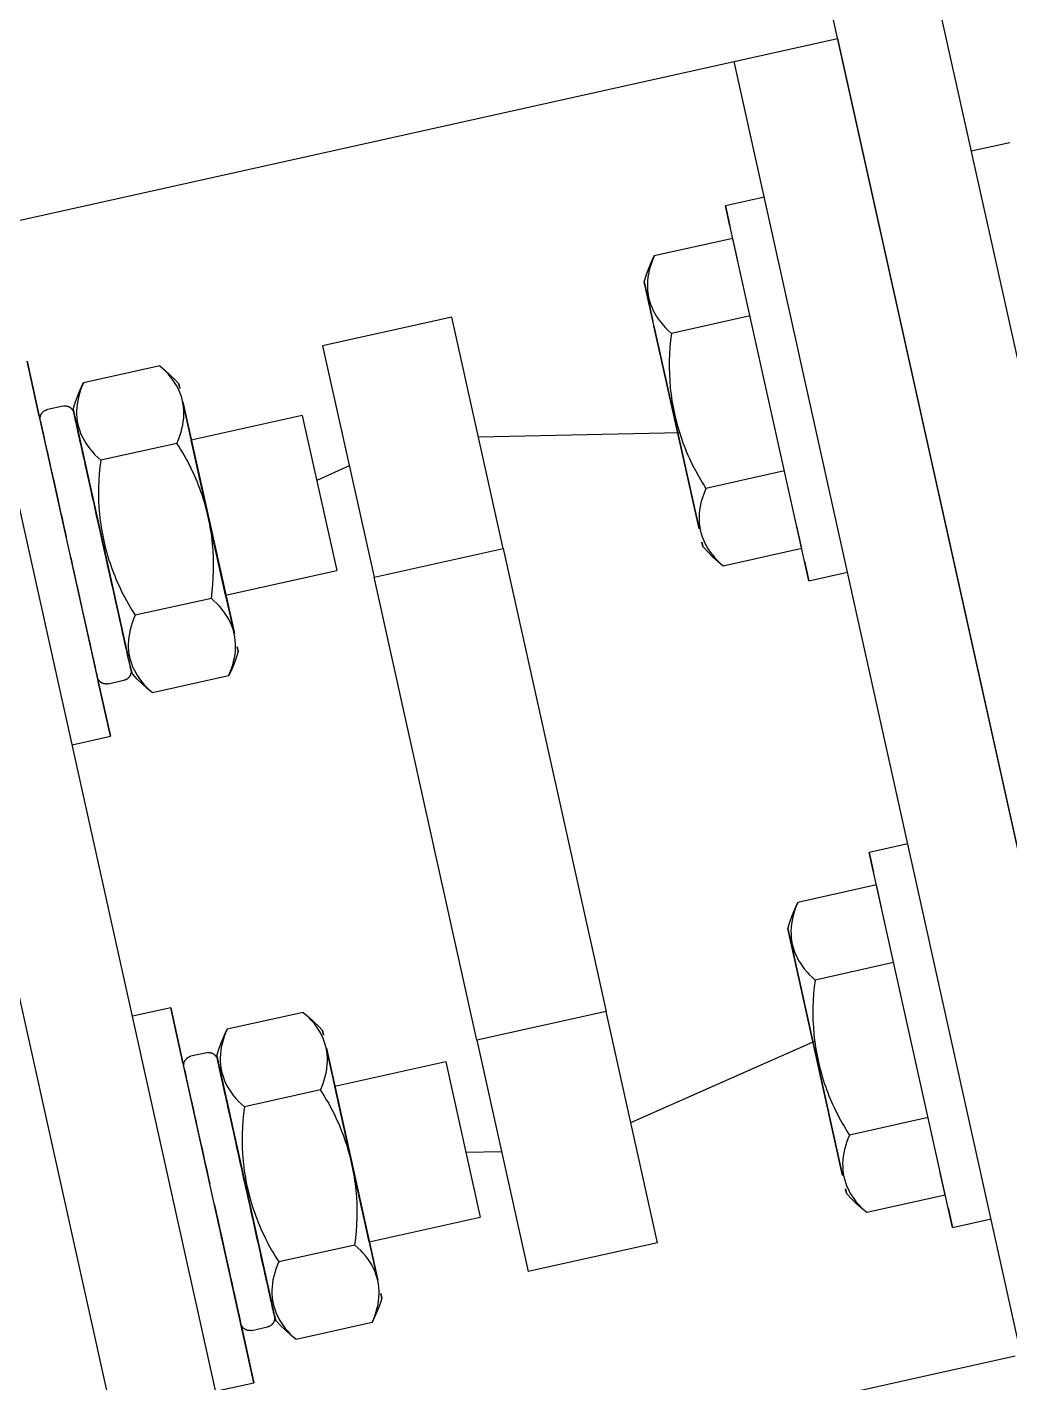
# Model space of a CAD drawing. Header units: millimetres. Extents: x -1534340 to 1713810, y -1348191 to 1114081.
# Drawn here: x 1303218.5 to 1303292.7, y -649945.6 to -649843.2 of the extents above; entities that cross this region are included whole.
import ezdxf

# ---------------------------------------------------------------- set-up
doc = ezdxf.new("R2010")
doc.units = ezdxf.units.MM
doc.header["$LTSCALE"] = 100
for name, color, linetype in [('ccu12-Manh', 8, 'Continuous'), ('KT-Kich thuoc', 9, 'Continuous'), ('SPE-MEP-Electric', 46, 'Continuous'), ('Xref_ST_MBDV Cot vach 30.7.2022$0$Xref_ST_MBDV Cot vach 30.7.2022|Xref_ST_MBDV Cot vach 30.7.2022|Xref_ST_MBDV Cot vach 30.7.2022|Xref_ST_MBDV Cot vach 30.7.2022|A-WALL-PATT', 251, 'Continuous')]:
    doc.layers.add(name, color=color, linetype=linetype)

# ---------------------------------------------------------------- blocks, each defined once
blk = doc.blocks.new('Xref_ST_MBDV Cot vach 30.7.2022$0$Tuong Vay01-flat-1')
at = {"layer": 'Xref_ST_MBDV Cot vach 30.7.2022$0$Xref_ST_MBDV Cot vach 30.7.2022|Xref_ST_MBDV Cot vach 30.7.2022|Xref_ST_MBDV Cot vach 30.7.2022|Xref_ST_MBDV Cot vach 30.7.2022|A-WALL-PATT'}
h = blk.add_hatch(dxfattribs=at)
h.set_pattern_fill('ACET-2D-VATLIEU04', color=256, scale=50, pattern_type=2)
h.set_pattern_definition([(50, (-11139561.84, -1407213.45), (-225.902474, 189.5546825), [37.5, -412.5]), (355, (-11139561.84, -1407213.45), (32.127212, 367.215716), [30, -330]), (100.4514, (-11139531.95, -1407216.06), (-341.231527, -62.944187), [31.870095, -350.571056]), (46.1842, (-11139561.84, -1407113.45), (-319.180497, 306.252097), [56.25, -618.75]), (96.6356, (-11139517.37, -1407120.34), (-516.995922, -60.144022), [47.805144, -525.8565]), (351.1842, (-11139561.84, -1407113.45), (84.740774, 546.39543), [45, -495]), (21, (-11139511.84, -1407138.45), (-105.680822, 275.3079534), [37.5, -412.5]), (326, (-11139511.84, -1407138.45), (206.128805, 305.59852), [30, -330]), (71.4514, (-11139486.97, -1407155.22), (-328.963765, 110.380101), [31.870095, -350.571056]), (37.5, (-11139561.84, -1407213.45), (-78.1345294, 101.8269012), [0, -326, 0, -335, 0, -331.25]), (7.5, (-11139561.84, -1407213.45), (-23.2793464, 176.824191), [0, -191, 0, -318.5, 0, -126.25]), (327.5, (-11139673.34, -1407213.45), (71.9444175, 112.9301145), [0, -125, 0, -390, 0, -517.5000003]), (317.5, (-11139723.34, -1407213.45), (158.0205496, 172.449169), [0, -162.5, 0, -259, 0, -367.5]), (45, (-11139561.84, -1407213.45), (-150.260191, 150.260191), []), (45, (-11139561.84, -1407152.2), (-150.260191, 150.260191), [])])
h.paths.add_polyline_path([(-82665.42, -118500.01), (-81837.42, -121132.03), (-80902.72, -123728.08), (-79862.88, -126283.84), (-78719.64, -128795.04), (-77474.9, -131257.52), (-76130.73, -133667.15), (-74689.38, -136019.95), (-73153.23, -138311.98), (-71524.86, -140539.43), (-69806.97, -142698.6), (-68002.42, -144785.88), (-66114.21, -146797.8), (-64145.5, -148731.01), (-62099.55, -150582.3), (-59979.78, -152348.57), (-57789.72, -154026.89), (-55533, -155614.47), (-53213.4, -157108.65), (-50834.77, -158506.95), (-48401.07, -159807.05), (-45916.36, -161006.78), (-43384.77, -162104.14), (-40810.51, -163097.3), (-38197.89, -163984.61), (-35551.23, -164764.6), (-32874.96, -165435.95), (-30173.53, -165997.57), (-27451.45, -166448.5), (-24701.85, -166789.32), (-4396.73, -168938.26), (36420.02, -167648.22), (41836.49, -160718.64), (12445.39, -24367.66), (8472.91, -9248.97), (-4718.71, -5521.4), (-10557.46, -9946.82), (-34021.19, -27848.25), (-39776.65, -32008.57), (-41248.86, -35293.77), (-45787.32, -38574.38), (-49368.49, -38942), (-57644.19, -44924.07), (-59844.65, -46601.45), (-61968.93, -48362.3), (-64019.6, -50208.35), (-65993.25, -52136.53), (-67886.59, -54143.62), (-69696.47, -56226.28), (-71419.87, -58381.05), (-73053.94, -60604.33), (-74595.93, -62892.43), (-76043.3, -65241.53), (-77393.62, -67647.73), (-78644.64, -70107.01), (-79794.3, -72615.29), (-80840.66, -75168.38), (-81782, -77762.03), (-82616.74, -80391.93), (-83343.48, -83053.69), (-83961.03, -85742.89), (-84468.35, -88455.04), (-84864.6, -91185.63), (-85149.11, -93930.12), (-85321.41, -96683.6), (-85381.3, -99529.51), (-85328.5, -102200.84), (-85163.21, -104955.39), (-84885.7, -107700.59), (-84496.43, -110432.19), (-83996.05, -113145.63), (-83385.37, -115836.4)], flags=16)
h.paths.add_polyline_path([(-83625.46, -118780.63), (-82785.21, -121451.59), (-81836.68, -124086.04), (-80781.46, -126679.6), (-79621.31, -129227.95), (-78358.15, -131726.85), (-76994.1, -134172.14), (-75531.43, -136559.73), (-73972.56, -138885.67), (-72320.1, -141146.07), (-70576.8, -143337.18), (-68745.55, -145455.33), (-66829.42, -147497.01), (-64831.58, -149458.82), (-62755.37, -151337.49), (-60604.25, -153129.89), (-58381.78, -154833.04), (-56091.69, -156444.1), (-53737.77, -157960.38), (-51323.96, -159379.37), (-48854.26, -160698.7), (-46332.79, -161916.18), (-43763.75, -163029.77), (-41151.42, -164037.62), (-38500.15, -164938.06), (-35814.34, -165729.58), (-33098.48, -166410.87), (-30357.09, -166980.79), (-27594.73, -167438.39), (-24815.99, -167782.83), (-4433.74, -169939.93), (36919.56, -168632.94), (42912.69, -160965.6), (13418.23, -24135.12), (9294.84, -8442.07), (-4925.94, -4423.69), (-11162.76, -9150.82), (-34617.48, -27045.38), (-40579.63, -31355.1), (-42051.84, -34640.3), (-46155.98, -37606.97), (-49737.15, -37974.59), (-58240.31, -44121.08), (-60467.12, -45818.54), (-62622.82, -47605.44), (-64703.82, -49478.79), (-66706.66, -51435.49), (-68628.01, -53472.27), (-70464.67, -55585.74), (-72213.56, -57772.38), (-73871.8, -60028.55), (-75436.6, -62350.49), (-76905.37, -64734.35), (-78275.67, -67176.14), (-79545.2, -69671.8), (-80711.86, -72217.17), (-81773.71, -74808.03), (-82728.97, -77440.05), (-83576.05, -80108.85), (-84313.55, -82809.98), (-84940.23, -85538.96), (-85455.06, -88291.23), (-85857.17, -91062.22), (-86145.89, -93847.3), (-86320.76, -96641.84), (-86381.51, -99528.87), (-86327.91, -102240.68), (-86160.19, -105035.66), (-85878.58, -107821.47), (-85483.55, -110593.48), (-84975.76, -113347.05), (-84356.06, -116077.62)])
blk = doc.blocks.new('A$C3D120D72')
for p, q in [((-462.44, 343.62), (-462.42, 2221.96)), ((-454.42, 2221.96), (-454.44, 343.62)), ((-454.44, 363.62), (-454.43, 463.62)), ((-446.43, 463.62), (-446.44, 363.62)), ((-445.96, 463.62), (-386.43, 463.62)), ((-386.43, 463.62), (-386.44, 363.62)), ((-378.4, 363.62), (-378.4, 463.62)), ((-443.44, 453.12), (-446.43, 453.12)), ((-443.44, 453.12), (-446.43, 453.12)), ((-443.44, 453.12), (-443.44, 424.12)), ((-443.44, 451.6), (-443.44, 453.12)), ((-443.44, 451.6), (-443.44, 453.12)), ((-443.44, 453.12), (-443.44, 451.6)), ((-386.43, 453.12), (-389.4, 453.12)), ((-389.4, 448.88), (-389.4, 453.12)), ((-389.4, 453.12), (-389.4, 448.88)), ((-386.43, 453.12), (-389.4, 453.12)), ((-389.4, 448.88), (-389.4, 453.12)), ((-389.4, 453.12), (-389.4, 424.12)), ((-443.44, 450.62), (-437.36, 450.62)), ((-443.44, 450.62), (-443.44, 448.88)), ((-399.1, 450.62), (-393.21, 450.62)), ((-421.44, 449.42), (-421.44, 431.52)), ((-421.44, 449.42), (-411.44, 449.42)), ((-411.44, 431.52), (-411.44, 449.42)), ((-400.22, 448.97), (-399.95, 449.41)), ((-436.21, 448.91), (-436.18, 448.86)), ((-436.18, 448.86), (-436.18, 448.51)), ((-436.18, 448.51), (-436.18, 448.86)), ((-436.18, 448.86), (-436.18, 448.51)), ((-436.18, 448.51), (-436.18, 448.86)), ((-400.22, 448.62), (-400.22, 448.97)), ((-400.22, 448.97), (-400.22, 448.62)), ((-400.22, 448.62), (-400.22, 448.97)), ((-400.22, 448.97), (-400.22, 448.62)), ((-392.06, 448.91), (-392.01, 448.83)), ((-392.01, 448.83), (-392.01, 448.48)), ((-392.01, 448.48), (-392.01, 448.83)), ((-392.01, 448.83), (-392.01, 448.48)), ((-392.01, 448.48), (-392.01, 448.83)), ((-390.1, 449.22), (-391.32, 449.22)), ((-436.18, 447.49), (-436.19, 428.39)), ((-436.19, 428.39), (-436.18, 447.49)), ((-436.18, 447.49), (-436.19, 428.39)), ((-436.19, 428.39), (-436.18, 447.49)), ((-400.22, 444.68), (-400.22, 447.59)), ((-400.22, 447.59), (-400.22, 444.68)), ((-400.22, 429.66), (-400.22, 447.59)), ((-400.22, 447.59), (-400.22, 444.68)), ((-392.01, 447.46), (-392.01, 428.42)), ((-392.01, 428.42), (-392.01, 447.46)), ((-392.01, 447.46), (-392.01, 428.42)), ((-392.01, 428.42), (-392.01, 447.46)), ((-443.44, 444.62), (-437.36, 444.62)), ((-400.2, 444.62), (-408.8, 444.62)), ((-408.8, 432.62), (-408.8, 444.62)), ((-400.2, 444.62), (-400.2, 432.62)), ((-399.1, 444.62), (-393.21, 444.62)), ((-421.44, 440.12), (-436.39, 437.13)), ((-408.8, 439.6), (-411.44, 440.12)), ((-443.44, 432.63), (-437.36, 432.63)), ((-408.8, 432.62), (-400.2, 432.62)), ((-400.22, 429.66), (-400.22, 432.58)), ((-400.22, 432.58), (-400.22, 429.66)), ((-400.22, 432.58), (-400.22, 429.66)), ((-399.1, 432.63), (-393.21, 432.63)), ((-421.44, 431.52), (-411.44, 431.52)), ((-421.44, 395.73), (-421.44, 431.52)), ((-411.44, 431.52), (-411.44, 395.73)), ((-443.44, 428.37), (-443.44, 426.63)), ((-436.19, 428.39), (-436.44, 427.94)), ((-400.22, 428.28), (-400.22, 428.63)), ((-400.22, 428.63), (-400.22, 428.28)), ((-400.22, 428.28), (-400.22, 428.63)), ((-400.22, 428.63), (-400.22, 428.28)), ((-392.01, 428.42), (-392.27, 427.97)), ((-391.32, 428.02), (-390.1, 428.02)), ((-389.4, 424.12), (-389.4, 428.37)), ((-389.4, 428.37), (-389.4, 424.12)), ((-389.4, 424.12), (-389.4, 428.37)), ((-443.44, 426.63), (-437.36, 426.63)), ((-399.1, 426.63), (-393.21, 426.63)), ((-443.44, 424.12), (-443.44, 425.65)), ((-443.44, 424.12), (-443.44, 425.65)), ((-443.44, 425.65), (-443.44, 424.12)), ((-446.44, 424.12), (-443.44, 424.12)), ((-446.44, 424.12), (-443.44, 424.12)), ((-389.4, 424.12), (-386.44, 424.12)), ((-389.4, 424.12), (-386.44, 424.12)), ((-443.44, 403.12), (-446.44, 403.12)), ((-443.44, 403.12), (-446.44, 403.12)), ((-443.44, 401.6), (-443.44, 403.12)), ((-443.44, 403.12), (-443.44, 374.12)), ((-443.44, 401.6), (-443.44, 403.12)), ((-443.44, 403.12), (-443.44, 401.6)), ((-386.44, 403.12), (-389.4, 403.12)), ((-389.4, 398.88), (-389.4, 403.12)), ((-389.4, 403.12), (-389.4, 398.88)), ((-386.44, 403.12), (-389.4, 403.12)), ((-389.4, 398.88), (-389.4, 403.12)), ((-389.4, 403.12), (-389.4, 374.12)), ((-443.44, 400.62), (-437.36, 400.62)), ((-443.44, 400.62), (-443.44, 398.88)), ((-399.1, 400.62), (-393.21, 400.62)), ((-400.22, 398.97), (-399.95, 399.41)), ((-390.1, 399.22), (-391.32, 399.22)), ((-436.21, 398.91), (-436.19, 398.86)), ((-436.19, 398.86), (-436.19, 398.51)), ((-436.19, 398.51), (-436.19, 398.86)), ((-436.19, 398.86), (-436.19, 398.51)), ((-436.19, 398.51), (-436.19, 398.86)), ((-400.22, 398.62), (-400.22, 398.97)), ((-400.22, 398.97), (-400.22, 398.62)), ((-400.22, 398.62), (-400.22, 398.97)), ((-400.22, 398.97), (-400.22, 398.62)), ((-392.06, 398.91), (-392.01, 398.83)), ((-392.01, 398.83), (-392.01, 398.48)), ((-392.01, 398.48), (-392.01, 398.83)), ((-392.01, 398.83), (-392.01, 398.48)), ((-392.01, 398.48), (-392.01, 398.83)), ((-436.19, 397.49), (-436.19, 378.39)), ((-436.19, 381.79), (-436.19, 397.49)), ((-436.19, 397.49), (-436.19, 381.79)), ((-436.19, 381.79), (-436.19, 397.49)), ((-400.22, 394.68), (-400.22, 397.59)), ((-400.22, 397.59), (-400.22, 394.68)), ((-400.22, 379.66), (-400.22, 397.59)), ((-400.22, 397.59), (-400.22, 394.68)), ((-392.01, 397.46), (-392.01, 378.42)), ((-392.01, 378.42), (-392.01, 397.46)), ((-392.01, 397.46), (-392.01, 378.42)), ((-392.01, 378.42), (-392.01, 397.46)), ((-421.44, 395.73), (-421.44, 377.83)), ((-411.44, 395.73), (-421.44, 395.73)), ((-411.44, 377.83), (-411.44, 395.73)), ((-443.44, 394.62), (-437.36, 394.62)), ((-400.2, 394.62), (-408.8, 394.62)), ((-408.8, 382.62), (-408.8, 394.62)), ((-400.2, 394.62), (-400.2, 382.62)), ((-399.1, 394.62), (-393.21, 394.62)), ((-436.38, 390.11), (-421.44, 387.12)), ((-411.44, 387.12), (-408.8, 387.65)), ((-443.44, 382.63), (-437.36, 382.63)), ((-408.8, 382.62), (-400.2, 382.62)), ((-400.22, 379.66), (-400.22, 382.58)), ((-400.22, 382.58), (-400.22, 379.66)), ((-400.22, 382.58), (-400.22, 379.66)), ((-399.1, 382.63), (-393.21, 382.63)), ((-436.19, 378.39), (-436.19, 381.39)), ((-436.19, 381.39), (-436.19, 378.39)), ((-436.19, 378.39), (-436.19, 381.39)), ((-443.44, 378.37), (-443.44, 376.63)), ((-436.19, 378.39), (-436.45, 377.94)), ((-421.44, 377.83), (-411.44, 377.83)), ((-400.22, 378.28), (-400.22, 378.63)), ((-400.22, 378.63), (-400.22, 378.28)), ((-400.22, 378.28), (-400.22, 378.63)), ((-400.22, 378.63), (-400.22, 378.28)), ((-392.01, 378.42), (-392.27, 377.97)), ((-391.32, 378.02), (-390.1, 378.02)), ((-389.4, 374.12), (-389.4, 378.37)), ((-389.4, 378.37), (-389.4, 374.12)), ((-389.4, 374.12), (-389.4, 378.37)), ((-443.44, 376.63), (-437.36, 376.63)), ((-399.1, 376.63), (-393.21, 376.63)), ((-443.44, 374.12), (-443.44, 375.65)), ((-443.44, 374.12), (-443.44, 375.65)), ((-443.44, 375.65), (-443.44, 374.12)), ((-465.44, 374.12), (-462.44, 374.12)), ((-465.44, 374.12), (-462.44, 374.12)), ((-446.44, 374.12), (-443.44, 374.12)), ((-446.44, 374.12), (-443.44, 374.12)), ((-446.44, 363.62), (-454.44, 363.62)), ((-386.44, 363.62), (-446.44, 363.62))]:
    blk.add_line(p, q)
at = {"flags": 128}
for points in [[(-437.36, 450.62), (-437.05, 450.21), (-436.75, 449.79), (-436.47, 449.36), (-436.21, 448.91), (-436.18, 448.86)], [(-400.22, 448.97), (-399.95, 449.41), (-399.67, 449.85), (-399.37, 450.27), (-399.1, 450.62)], [(-393.21, 450.62), (-392.9, 450.21), (-392.6, 449.79), (-392.32, 449.36), (-392.06, 448.91), (-392.01, 448.83)], [(-392, 448.62), (-391.99, 448.65), (-391.99, 448.68), (-391.98, 448.7), (-391.97, 448.73), (-391.97, 448.76), (-391.96, 448.78), (-391.95, 448.81), (-391.94, 448.83), (-391.92, 448.86), (-391.91, 448.88), (-391.9, 448.9), (-391.88, 448.93), (-391.87, 448.95), (-391.85, 448.97), (-391.83, 448.99), (-391.81, 449.01), (-391.79, 449.03), (-391.77, 449.05), (-391.75, 449.07), (-391.73, 449.08), (-391.71, 449.1), (-391.69, 449.12), (-391.66, 449.13), (-391.64, 449.14), (-391.62, 449.16), (-391.59, 449.17), (-391.57, 449.18), (-391.54, 449.19), (-391.51, 449.2), (-391.49, 449.2), (-391.46, 449.21), (-391.44, 449.21), (-391.41, 449.22), (-391.38, 449.22)], [(-392, 448.54), (-392, 448.57), (-392, 448.6), (-392, 448.62), (-391.99, 448.65), (-391.99, 448.68), (-391.98, 448.7), (-391.97, 448.73), (-391.97, 448.76), (-391.96, 448.78), (-391.95, 448.81), (-391.94, 448.83), (-391.92, 448.86), (-391.91, 448.88), (-391.9, 448.9), (-391.88, 448.93), (-391.87, 448.95), (-391.85, 448.97), (-391.83, 448.99), (-391.81, 449.01), (-391.79, 449.03), (-391.77, 449.05), (-391.75, 449.07), (-391.73, 449.08), (-391.71, 449.1), (-391.69, 449.12), (-391.66, 449.13), (-391.64, 449.14), (-391.62, 449.16), (-391.59, 449.17), (-391.57, 449.18), (-391.54, 449.19), (-391.51, 449.2), (-391.49, 449.2), (-391.46, 449.21), (-391.44, 449.21), (-391.41, 449.22), (-391.38, 449.22), (-391.35, 449.22), (-391.33, 449.22), (-391.32, 449.22)], [(-392, 440.49), (-392, 440.88), (-392, 441.26), (-392, 441.64), (-392, 442.02), (-392, 442.39), (-392, 442.75), (-392, 443.11), (-392, 443.46), (-392, 443.8), (-392, 444.14), (-392, 444.46), (-392, 444.78), (-392, 445.08), (-392, 445.38), (-392, 445.66), (-392, 445.94), (-392, 446.2), (-392, 446.45), (-392, 446.69), (-392, 446.91), (-392, 447.12), (-392, 447.32), (-392, 447.5), (-392, 447.67), (-392, 447.83), (-392, 447.97), (-392, 448.09), (-392, 448.2), (-392, 448.3), (-392, 448.38), (-392, 448.44), (-392, 448.49), (-392, 448.52), (-392, 448.54)], [(-392, 448.54), (-392, 448.53), (-392, 448.51), (-392, 448.47), (-392, 448.42), (-392, 448.34), (-392, 448.26), (-392, 448.16), (-392, 448.04), (-392, 447.91), (-392, 447.76), (-392, 447.6), (-392, 447.42), (-392, 447.23), (-392, 447.03), (-392, 446.81), (-392, 446.58), (-392, 446.34), (-392, 446.08), (-392, 445.81), (-392, 445.53), (-392, 445.24), (-392, 444.94), (-392, 444.63), (-392, 444.31), (-392, 443.98), (-392, 443.64), (-392, 443.3), (-392, 442.95), (-392, 442.58), (-392, 442.22), (-392, 441.85), (-392, 441.47), (-392, 441.09), (-392, 440.7), (-392, 440.31), (-392, 439.92), (-392, 439.52), (-392, 439.13), (-392, 438.73), (-392, 438.33), (-392, 437.94), (-392, 437.54), (-392, 437.15), (-392, 436.76), (-392, 436.37), (-392, 435.99), (-392, 435.61), (-392, 435.23), (-392, 434.86), (-392, 434.5), (-392, 434.14), (-392, 433.79), (-392, 433.45), (-392, 433.11), (-392, 432.79), (-392, 432.47), (-392, 432.17), (-392, 431.87), (-392, 431.58), (-392, 431.31), (-392, 431.05), (-392, 430.8), (-392, 430.56), (-392, 430.34), (-392, 430.13), (-392, 429.93), (-392, 429.74), (-392, 429.57), (-392, 429.42), (-392, 429.28), (-392, 429.15), (-392, 429.04), (-392, 428.95), (-392, 428.87), (-392, 428.81), (-392, 428.76), (-392, 428.73), (-392, 428.71)], [(-390.1, 449.22), (-390.07, 449.22), (-390.04, 449.22), (-390.02, 449.22), (-389.99, 449.22), (-389.96, 449.21), (-389.93, 449.2), (-389.91, 449.2), (-389.88, 449.19), (-389.85, 449.18), (-389.83, 449.17), (-389.8, 449.16), (-389.78, 449.15), (-389.75, 449.13), (-389.73, 449.12), (-389.71, 449.1), (-389.68, 449.09), (-389.66, 449.07), (-389.64, 449.05), (-389.62, 449.03), (-389.6, 449.01), (-389.58, 448.99), (-389.56, 448.97), (-389.54, 448.95), (-389.53, 448.93), (-389.51, 448.9), (-389.5, 448.88), (-389.48, 448.85), (-389.47, 448.83), (-389.46, 448.8), (-389.45, 448.78), (-389.44, 448.75), (-389.43, 448.73), (-389.42, 448.7), (-389.42, 448.67), (-389.41, 448.64), (-389.41, 448.62), (-389.4, 448.59), (-389.4, 448.56), (-389.4, 448.53)], [(-389.85, 449.18), (-389.83, 449.17), (-389.8, 449.16), (-389.78, 449.15), (-389.75, 449.13), (-389.73, 449.12), (-389.71, 449.1), (-389.68, 449.09), (-389.66, 449.07), (-389.64, 449.05), (-389.62, 449.03), (-389.6, 449.01), (-389.58, 448.99), (-389.56, 448.97), (-389.54, 448.95), (-389.53, 448.93), (-389.51, 448.9), (-389.5, 448.88), (-389.48, 448.85), (-389.47, 448.83), (-389.46, 448.8)], [(-389.4, 439.31), (-389.4, 439.7), (-389.4, 440.1), (-389.4, 440.49), (-389.4, 440.87), (-389.4, 441.26), (-389.4, 441.64), (-389.4, 442.01), (-389.4, 442.38), (-389.4, 442.74), (-389.4, 443.1), (-389.4, 443.45), (-389.4, 443.79), (-389.4, 444.13), (-389.4, 444.45), (-389.4, 444.77), (-389.4, 445.07), (-389.4, 445.37), (-389.4, 445.65), (-389.4, 445.93), (-389.4, 446.19), (-389.4, 446.44), (-389.4, 446.67), (-389.4, 446.9), (-389.4, 447.11), (-389.4, 447.31), (-389.4, 447.49), (-389.4, 447.66), (-389.4, 447.81), (-389.4, 447.95), (-389.4, 448.08), (-389.4, 448.19), (-389.4, 448.28), (-389.4, 448.36), (-389.4, 448.43), (-389.4, 448.47), (-389.4, 448.51), (-389.4, 448.52)], [(-392, 447.6), (-392, 447.42), (-392, 447.23), (-392, 447.03), (-392, 446.81), (-392, 446.58), (-392, 446.34), (-392, 446.08), (-392, 445.81), (-392, 445.53), (-392, 445.24), (-392, 444.94), (-392, 444.63), (-392, 444.31), (-392, 443.98), (-392, 443.64), (-392, 443.3), (-392, 442.95), (-392, 442.58), (-392, 442.22), (-392, 441.85), (-392, 441.47), (-392, 441.09), (-392, 440.7)], [(-392, 440.49), (-392, 440.88), (-392, 441.26), (-392, 441.64), (-392, 442.02), (-392, 442.39), (-392, 442.75), (-392, 443.11), (-392, 443.46), (-392, 443.8), (-392, 444.14), (-392, 444.46), (-392, 444.78), (-392, 445.08), (-392, 445.38), (-392, 445.66), (-392, 445.94), (-392, 446.2), (-392, 446.45), (-392, 446.69), (-392, 446.91), (-392, 447.12), (-392, 447.32), (-392, 447.5)], [(-392, 437.54), (-392, 437.15), (-392, 436.76), (-392, 436.37), (-392, 435.99), (-392, 435.61), (-392, 435.23), (-392, 434.86), (-392, 434.5), (-392, 434.14), (-392, 433.79), (-392, 433.45), (-392, 433.11), (-392, 432.79), (-392, 432.47), (-392, 432.17), (-392, 431.87), (-392, 431.58), (-392, 431.31), (-392, 431.05), (-392, 430.8), (-392, 430.56)], [(-392, 430.67), (-392, 430.91), (-392, 431.17), (-392, 431.44), (-392, 431.71), (-392, 432), (-392, 432.3), (-392, 432.62), (-392, 432.94), (-392, 433.27), (-392, 433.6), (-392, 433.95), (-392, 434.3), (-392, 434.66), (-392, 435.03), (-392, 435.4), (-392, 435.78), (-392, 436.16), (-392, 436.55), (-392, 436.94), (-392, 437.33)], [(-392, 430.67), (-392, 430.91), (-392, 431.17), (-392, 431.44), (-392, 431.71), (-392, 432), (-392, 432.3), (-392, 432.62), (-392, 432.94), (-392, 433.27), (-392, 433.6), (-392, 433.95), (-392, 434.3), (-392, 434.66), (-392, 435.03), (-392, 435.4), (-392, 435.78), (-392, 436.16), (-392, 436.55), (-392, 436.94), (-392, 437.33)], [(-389.4, 428.73), (-389.4, 428.75), (-389.4, 428.79), (-389.4, 428.85), (-389.4, 428.92), (-389.4, 429.01), (-389.4, 429.11), (-389.4, 429.22), (-389.4, 429.36), (-389.4, 429.5), (-389.4, 429.67), (-389.4, 429.84), (-389.4, 430.03), (-389.4, 430.23), (-389.4, 430.45), (-389.4, 430.68), (-389.4, 430.92), (-389.4, 431.18), (-389.4, 431.45), (-389.4, 431.73), (-389.4, 432.02), (-389.4, 432.32), (-389.4, 432.63), (-389.4, 432.95), (-389.4, 433.27), (-389.4, 433.61), (-389.4, 433.96), (-389.4, 434.31), (-389.4, 434.67), (-389.4, 435.04), (-389.4, 435.41), (-389.4, 435.79), (-389.4, 436.17), (-389.4, 436.55), (-389.4, 436.94), (-389.4, 437.33), (-389.4, 437.73)], [(-392, 428.71), (-392, 428.71), (-392, 428.74), (-392, 428.78), (-392, 428.83), (-392, 428.9), (-392, 428.99), (-392, 429.09), (-392, 429.21), (-392, 429.34), (-392, 429.49), (-392, 429.65)], [(-392, 429.57), (-392, 429.42), (-392, 429.28), (-392, 429.15), (-392, 429.04), (-392, 428.95), (-392, 428.87), (-392, 428.81), (-392, 428.76), (-392, 428.73), (-392, 428.71)], [(-392, 428.71), (-392, 428.71), (-392, 428.74), (-392, 428.78), (-392, 428.83), (-392, 428.9), (-392, 428.99), (-392, 429.09), (-392, 429.21), (-392, 429.34), (-392, 429.49)], [(-436.19, 428.39), (-436.44, 427.94), (-436.72, 427.51), (-437.02, 427.08), (-437.33, 426.67), (-437.36, 426.63)], [(-399.1, 426.63), (-399.42, 427.04), (-399.71, 427.46), (-399.99, 427.89), (-400.22, 428.28)], [(-392.01, 428.42), (-392.27, 427.97), (-392.55, 427.54), (-392.84, 427.11), (-393.15, 426.7), (-393.21, 426.63)], [(-391.59, 428.08), (-391.61, 428.09), (-391.63, 428.1), (-391.66, 428.11), (-391.68, 428.13), (-391.7, 428.14), (-391.73, 428.16), (-391.75, 428.18), (-391.77, 428.19), (-391.79, 428.21), (-391.81, 428.23), (-391.83, 428.25), (-391.85, 428.27), (-391.86, 428.29), (-391.88, 428.32), (-391.89, 428.34), (-391.91, 428.36), (-391.92, 428.38), (-391.93, 428.41), (-391.94, 428.43), (-391.96, 428.46), (-391.96, 428.48), (-391.97, 428.51), (-391.98, 428.54), (-391.99, 428.56), (-391.99, 428.59), (-392, 428.62), (-392, 428.64), (-392, 428.67), (-392, 428.7), (-392, 428.71)], [(-391.32, 428.02), (-391.35, 428.02), (-391.37, 428.03), (-391.4, 428.03), (-391.43, 428.03), (-391.46, 428.04), (-391.48, 428.04), (-391.51, 428.05), (-391.53, 428.06), (-391.56, 428.07), (-391.59, 428.08), (-391.61, 428.09), (-391.63, 428.1), (-391.66, 428.11), (-391.68, 428.13), (-391.7, 428.14), (-391.73, 428.16), (-391.75, 428.18), (-391.77, 428.19), (-391.79, 428.21), (-391.81, 428.23), (-391.83, 428.25), (-391.85, 428.27), (-391.86, 428.29), (-391.88, 428.32), (-391.89, 428.34), (-391.91, 428.36), (-391.92, 428.38), (-391.93, 428.41), (-391.94, 428.43), (-391.96, 428.46), (-391.96, 428.48), (-391.97, 428.51), (-391.98, 428.54), (-391.99, 428.56), (-391.99, 428.59), (-392, 428.62), (-392, 428.64), (-392, 428.67), (-392, 428.7), (-392, 428.71)], [(-389.4, 428.69), (-389.4, 428.67), (-389.41, 428.64), (-389.41, 428.61), (-389.42, 428.58), (-389.42, 428.56), (-389.43, 428.53), (-389.44, 428.5), (-389.45, 428.48), (-389.46, 428.45), (-389.47, 428.42), (-389.48, 428.4), (-389.49, 428.38), (-389.51, 428.35), (-389.52, 428.33), (-389.54, 428.31), (-389.56, 428.28), (-389.58, 428.26), (-389.59, 428.24), (-389.61, 428.22), (-389.63, 428.2), (-389.66, 428.18), (-389.68, 428.17), (-389.7, 428.15), (-389.72, 428.13), (-389.75, 428.12), (-389.77, 428.11), (-389.8, 428.09), (-389.82, 428.08), (-389.85, 428.07), (-389.87, 428.06), (-389.9, 428.05), (-389.93, 428.05), (-389.95, 428.04), (-389.98, 428.03), (-390.01, 428.03), (-390.04, 428.03), (-390.06, 428.02), (-390.09, 428.02), (-390.1, 428.02)], [(-389.51, 428.35), (-389.52, 428.33), (-389.54, 428.31), (-389.56, 428.28), (-389.58, 428.26), (-389.59, 428.24), (-389.61, 428.22), (-389.63, 428.2), (-389.66, 428.18), (-389.68, 428.17), (-389.7, 428.15), (-389.72, 428.13), (-389.75, 428.12), (-389.77, 428.11), (-389.8, 428.09), (-389.82, 428.08), (-389.85, 428.07), (-389.87, 428.06), (-389.9, 428.05), (-389.93, 428.05), (-389.95, 428.04), (-389.98, 428.03), (-390.01, 428.03), (-390.04, 428.03)], [(-437.36, 400.62), (-437.05, 400.21), (-436.75, 399.79), (-436.48, 399.36), (-436.21, 398.91), (-436.19, 398.86)], [(-400.22, 398.97), (-399.95, 399.41), (-399.67, 399.85), (-399.37, 400.27), (-399.1, 400.62)], [(-393.21, 400.62), (-392.9, 400.21), (-392.6, 399.79), (-392.32, 399.36), (-392.06, 398.91), (-392.01, 398.83)], [(-392, 398.62), (-391.99, 398.65), (-391.99, 398.68), (-391.98, 398.7), (-391.98, 398.73), (-391.97, 398.76), (-391.96, 398.78), (-391.95, 398.81), (-391.94, 398.83), (-391.92, 398.86), (-391.91, 398.88), (-391.9, 398.9), (-391.88, 398.93), (-391.87, 398.95), (-391.85, 398.97), (-391.83, 398.99), (-391.81, 399.01), (-391.8, 399.03), (-391.78, 399.05), (-391.75, 399.07), (-391.73, 399.08), (-391.71, 399.1), (-391.69, 399.12), (-391.67, 399.13), (-391.64, 399.14), (-391.62, 399.16), (-391.59, 399.17), (-391.57, 399.18), (-391.54, 399.19), (-391.52, 399.2), (-391.49, 399.2), (-391.46, 399.21), (-391.44, 399.21), (-391.41, 399.22), (-391.38, 399.22)], [(-392, 398.54), (-392, 398.57), (-392, 398.6), (-392, 398.62), (-391.99, 398.65), (-391.99, 398.68), (-391.98, 398.7), (-391.98, 398.73), (-391.97, 398.76), (-391.96, 398.78), (-391.95, 398.81), (-391.94, 398.83), (-391.92, 398.86), (-391.91, 398.88), (-391.9, 398.9), (-391.88, 398.93), (-391.87, 398.95), (-391.85, 398.97), (-391.83, 398.99), (-391.81, 399.01), (-391.8, 399.03), (-391.78, 399.05), (-391.75, 399.07), (-391.73, 399.08), (-391.71, 399.1), (-391.69, 399.12), (-391.67, 399.13), (-391.64, 399.14), (-391.62, 399.16), (-391.59, 399.17), (-391.57, 399.18), (-391.54, 399.19), (-391.52, 399.2), (-391.49, 399.2), (-391.46, 399.21), (-391.44, 399.21), (-391.41, 399.22), (-391.38, 399.22), (-391.35, 399.22), (-391.33, 399.22), (-391.32, 399.22)], [(-390.1, 399.22), (-390.07, 399.22), (-390.04, 399.22), (-390.02, 399.22), (-389.99, 399.22), (-389.96, 399.21), (-389.93, 399.2), (-389.91, 399.2), (-389.88, 399.19), (-389.85, 399.18), (-389.83, 399.17), (-389.8, 399.16), (-389.78, 399.15), (-389.75, 399.13), (-389.73, 399.12), (-389.71, 399.1), (-389.68, 399.09), (-389.66, 399.07), (-389.64, 399.05), (-389.62, 399.03), (-389.6, 399.01), (-389.58, 398.99), (-389.56, 398.97), (-389.54, 398.95), (-389.53, 398.93), (-389.51, 398.9), (-389.5, 398.88), (-389.48, 398.85), (-389.47, 398.83), (-389.46, 398.8), (-389.45, 398.78), (-389.44, 398.75), (-389.43, 398.73), (-389.42, 398.7), (-389.42, 398.67), (-389.41, 398.64), (-389.41, 398.62), (-389.4, 398.59), (-389.4, 398.56), (-389.4, 398.53)], [(-389.85, 399.18), (-389.83, 399.17), (-389.8, 399.16), (-389.78, 399.15), (-389.75, 399.13), (-389.73, 399.12), (-389.71, 399.1), (-389.68, 399.09), (-389.66, 399.07), (-389.64, 399.05), (-389.62, 399.03), (-389.6, 399.01), (-389.58, 398.99), (-389.56, 398.97), (-389.54, 398.95), (-389.53, 398.93), (-389.51, 398.9), (-389.5, 398.88), (-389.48, 398.85), (-389.47, 398.83), (-389.46, 398.8)], [(-392, 390.49), (-392, 390.88), (-392, 391.26), (-392, 391.64), (-392, 392.02), (-392, 392.39), (-392, 392.75), (-392, 393.11), (-392, 393.46), (-392, 393.8), (-392, 394.14), (-392, 394.46), (-392, 394.78), (-392, 395.08), (-392, 395.38), (-392, 395.66), (-392, 395.94), (-392, 396.2), (-392, 396.45), (-392, 396.69), (-392, 396.91), (-392, 397.12), (-392, 397.32), (-392, 397.5), (-392, 397.67), (-392, 397.83), (-392, 397.97), (-392, 398.09), (-392, 398.2), (-392, 398.3), (-392, 398.38), (-392, 398.44), (-392, 398.49), (-392, 398.52), (-392, 398.54)], [(-392, 398.54), (-392, 398.53), (-392, 398.51), (-392, 398.47), (-392, 398.42), (-392, 398.34), (-392, 398.26), (-392, 398.16), (-392, 398.04), (-392, 397.91), (-392, 397.76), (-392, 397.6), (-392, 397.42), (-392, 397.23), (-392, 397.03), (-392, 396.81), (-392, 396.58), (-392, 396.34), (-392, 396.08), (-392, 395.81), (-392, 395.53), (-392, 395.24), (-392, 394.94), (-392, 394.63), (-392, 394.31), (-392, 393.98), (-392, 393.64), (-392, 393.3), (-392, 392.95), (-392, 392.58), (-392, 392.22), (-392, 391.85), (-392, 391.47), (-392, 391.09), (-392, 390.7), (-392, 390.31), (-392, 389.92), (-392, 389.52), (-392, 389.13), (-392, 388.73), (-392, 388.33), (-392, 387.94), (-392, 387.54), (-392, 387.15), (-392, 386.76), (-392, 386.37), (-392, 385.99), (-392, 385.61), (-392, 385.23), (-392, 384.86), (-392, 384.5), (-392, 384.14), (-392, 383.79), (-392, 383.45), (-392, 383.11), (-392, 382.79), (-392, 382.47), (-392, 382.17), (-392, 381.87), (-392, 381.58), (-392, 381.31), (-392, 381.05), (-392, 380.8), (-392, 380.56), (-392, 380.34), (-392, 380.13), (-392, 379.93), (-392, 379.74), (-392, 379.57), (-392, 379.42), (-392, 379.28), (-392, 379.15), (-392, 379.04), (-392, 378.95), (-392, 378.87), (-392, 378.81), (-392, 378.76), (-392, 378.73), (-392, 378.71)], [(-389.4, 389.31), (-389.4, 389.7), (-389.4, 390.1), (-389.4, 390.49), (-389.4, 390.87), (-389.4, 391.26), (-389.4, 391.64), (-389.4, 392.01), (-389.4, 392.38), (-389.4, 392.74), (-389.4, 393.1), (-389.4, 393.45), (-389.4, 393.79), (-389.4, 394.13), (-389.4, 394.45), (-389.4, 394.77), (-389.4, 395.07), (-389.4, 395.37), (-389.4, 395.65), (-389.4, 395.93), (-389.4, 396.19), (-389.4, 396.44), (-389.4, 396.67), (-389.4, 396.9), (-389.4, 397.11), (-389.4, 397.31), (-389.4, 397.49), (-389.4, 397.66), (-389.4, 397.81), (-389.4, 397.95), (-389.4, 398.08), (-389.4, 398.19), (-389.4, 398.28), (-389.4, 398.36), (-389.4, 398.43), (-389.4, 398.47), (-389.4, 398.51), (-389.4, 398.52)], [(-392, 397.6), (-392, 397.42), (-392, 397.23), (-392, 397.03), (-392, 396.81), (-392, 396.58), (-392, 396.34), (-392, 396.08), (-392, 395.81), (-392, 395.53), (-392, 395.24), (-392, 394.94), (-392, 394.63), (-392, 394.31), (-392, 393.98), (-392, 393.64), (-392, 393.3), (-392, 392.95), (-392, 392.58), (-392, 392.22), (-392, 391.85), (-392, 391.47), (-392, 391.09), (-392, 390.7)], [(-392, 390.49), (-392, 390.88), (-392, 391.26), (-392, 391.64), (-392, 392.02), (-392, 392.39), (-392, 392.75), (-392, 393.11), (-392, 393.46), (-392, 393.8), (-392, 394.14), (-392, 394.46), (-392, 394.78), (-392, 395.08), (-392, 395.38), (-392, 395.66), (-392, 395.94), (-392, 396.2), (-392, 396.45), (-392, 396.69), (-392, 396.91), (-392, 397.12), (-392, 397.32), (-392, 397.5)], [(-392, 387.54), (-392, 387.15), (-392, 386.76), (-392, 386.37), (-392, 385.99), (-392, 385.61), (-392, 385.23), (-392, 384.86), (-392, 384.5), (-392, 384.14), (-392, 383.79), (-392, 383.45), (-392, 383.11), (-392, 382.79), (-392, 382.47), (-392, 382.17), (-392, 381.87), (-392, 381.58), (-392, 381.31), (-392, 381.05), (-392, 380.8), (-392, 380.56)], [(-392, 380.67), (-392, 380.91), (-392, 381.17), (-392, 381.44), (-392, 381.71), (-392, 382), (-392, 382.3), (-392, 382.62), (-392, 382.94), (-392, 383.27), (-392, 383.6), (-392, 383.95), (-392, 384.3), (-392, 384.66), (-392, 385.03), (-392, 385.4), (-392, 385.78), (-392, 386.16), (-392, 386.55), (-392, 386.94), (-392, 387.33)], [(-392, 380.67), (-392, 380.91), (-392, 381.17), (-392, 381.44), (-392, 381.71), (-392, 382), (-392, 382.3), (-392, 382.62), (-392, 382.94), (-392, 383.27), (-392, 383.6), (-392, 383.95), (-392, 384.3), (-392, 384.66), (-392, 385.03), (-392, 385.4), (-392, 385.78), (-392, 386.16), (-392, 386.55), (-392, 386.94), (-392, 387.33)], [(-389.4, 378.73), (-389.4, 378.75), (-389.4, 378.79), (-389.4, 378.85), (-389.4, 378.92), (-389.4, 379.01), (-389.4, 379.11), (-389.4, 379.22), (-389.4, 379.36), (-389.4, 379.5), (-389.4, 379.67), (-389.4, 379.84), (-389.4, 380.03), (-389.4, 380.23), (-389.4, 380.45), (-389.4, 380.68), (-389.4, 380.92), (-389.4, 381.18), (-389.4, 381.45), (-389.4, 381.73), (-389.4, 382.02), (-389.4, 382.32), (-389.4, 382.63), (-389.4, 382.95), (-389.4, 383.27), (-389.4, 383.61), (-389.4, 383.96), (-389.4, 384.31), (-389.4, 384.67), (-389.4, 385.04), (-389.4, 385.41), (-389.4, 385.79), (-389.4, 386.17), (-389.4, 386.55), (-389.4, 386.94), (-389.4, 387.33), (-389.4, 387.73)], [(-392, 378.71), (-392, 378.71), (-392, 378.74), (-392, 378.78), (-392, 378.83), (-392, 378.9), (-392, 378.99), (-392, 379.09), (-392, 379.21), (-392, 379.34), (-392, 379.49), (-392, 379.65)], [(-392, 379.57), (-392, 379.42), (-392, 379.28), (-392, 379.15), (-392, 379.04), (-392, 378.95), (-392, 378.87), (-392, 378.81), (-392, 378.76), (-392, 378.73), (-392, 378.71)], [(-392, 378.71), (-392, 378.71), (-392, 378.74), (-392, 378.78), (-392, 378.83), (-392, 378.9), (-392, 378.99), (-392, 379.09), (-392, 379.21), (-392, 379.34), (-392, 379.49)], [(-391.59, 378.08), (-391.61, 378.09), (-391.63, 378.1), (-391.66, 378.11), (-391.68, 378.13), (-391.71, 378.14), (-391.73, 378.16), (-391.75, 378.18), (-391.77, 378.19), (-391.79, 378.21), (-391.81, 378.23), (-391.83, 378.25), (-391.85, 378.27), (-391.86, 378.29), (-391.88, 378.32), (-391.89, 378.34), (-391.91, 378.36), (-391.92, 378.38), (-391.93, 378.41), (-391.95, 378.43), (-391.96, 378.46), (-391.97, 378.48), (-391.97, 378.51), (-391.98, 378.54), (-391.99, 378.56), (-391.99, 378.59), (-392, 378.62), (-392, 378.64), (-392, 378.67), (-392, 378.7), (-392, 378.71)], [(-391.32, 378.02), (-391.35, 378.02), (-391.37, 378.03), (-391.4, 378.03), (-391.43, 378.03), (-391.46, 378.04), (-391.48, 378.04), (-391.51, 378.05), (-391.53, 378.06), (-391.56, 378.07), (-391.59, 378.08), (-391.61, 378.09), (-391.63, 378.1), (-391.66, 378.11), (-391.68, 378.13), (-391.71, 378.14), (-391.73, 378.16), (-391.75, 378.18), (-391.77, 378.19), (-391.79, 378.21), (-391.81, 378.23), (-391.83, 378.25), (-391.85, 378.27), (-391.86, 378.29), (-391.88, 378.32), (-391.89, 378.34), (-391.91, 378.36), (-391.92, 378.38), (-391.93, 378.41), (-391.95, 378.43), (-391.96, 378.46), (-391.97, 378.48), (-391.97, 378.51), (-391.98, 378.54), (-391.99, 378.56), (-391.99, 378.59), (-392, 378.62), (-392, 378.64), (-392, 378.67), (-392, 378.7), (-392, 378.71)], [(-389.4, 378.69), (-389.4, 378.67), (-389.41, 378.64), (-389.41, 378.61), (-389.42, 378.58), (-389.42, 378.56), (-389.43, 378.53), (-389.44, 378.5), (-389.45, 378.48), (-389.46, 378.45), (-389.47, 378.42), (-389.48, 378.4), (-389.49, 378.38), (-389.51, 378.35), (-389.52, 378.33), (-389.54, 378.31), (-389.56, 378.28), (-389.58, 378.26), (-389.59, 378.24), (-389.61, 378.22), (-389.63, 378.2), (-389.66, 378.18), (-389.68, 378.17), (-389.7, 378.15), (-389.72, 378.13), (-389.75, 378.12), (-389.77, 378.11), (-389.8, 378.09), (-389.82, 378.08), (-389.85, 378.07), (-389.87, 378.06), (-389.9, 378.05), (-389.93, 378.05), (-389.95, 378.04), (-389.98, 378.03), (-390.01, 378.03), (-390.04, 378.03), (-390.06, 378.02), (-390.09, 378.02), (-390.1, 378.02)], [(-436.19, 378.39), (-436.45, 377.94), (-436.72, 377.51), (-437.02, 377.08), (-437.33, 376.67), (-437.36, 376.63)], [(-399.1, 376.63), (-399.42, 377.04), (-399.71, 377.46), (-399.99, 377.89), (-400.22, 378.28)], [(-392.01, 378.42), (-392.27, 377.97), (-392.55, 377.54), (-392.84, 377.11), (-393.15, 376.7), (-393.21, 376.63)], [(-389.51, 378.35), (-389.52, 378.33), (-389.54, 378.31), (-389.56, 378.28), (-389.58, 378.26), (-389.59, 378.24), (-389.61, 378.22), (-389.63, 378.2), (-389.66, 378.18), (-389.68, 378.17), (-389.7, 378.15), (-389.72, 378.13), (-389.75, 378.12), (-389.77, 378.11), (-389.8, 378.09), (-389.82, 378.08), (-389.85, 378.07), (-389.87, 378.06), (-389.9, 378.05), (-389.93, 378.05), (-389.95, 378.04), (-389.98, 378.03), (-390.01, 378.03), (-390.04, 378.03)]]:
    blk.add_lwpolyline(points, dxfattribs=at)
for radius, start, end in [(385.83, 319.9996, 40.8306), (354.97, 331.0162, 40.4569)]:
    blk.add_arc((-704.24, 413.63), radius, start, end)
for points in [[(-437.36, 444.62), (-436.88, 445.28), (-436.23, 446.59), (-436.22, 448.63), (-436.87, 449.96), (-437.36, 450.62)], [(-399.1, 450.62), (-399.59, 449.96), (-400.25, 448.63), (-400.24, 446.59), (-399.59, 445.28), (-399.1, 444.62)], [(-393.21, 444.62), (-392.72, 445.28), (-392.07, 446.59), (-392.07, 448.63), (-392.72, 449.96), (-393.21, 450.62)], [(-437.36, 432.63), (-436.88, 433.93), (-436.23, 436.57), (-436.22, 440.64), (-436.87, 443.3), (-437.36, 444.62)], [(-399.1, 444.62), (-399.59, 443.3), (-400.25, 440.64), (-400.24, 436.57), (-399.59, 433.93), (-399.1, 432.63)], [(-393.21, 432.63), (-392.72, 433.93), (-392.07, 436.57), (-392.07, 440.64), (-392.72, 443.3), (-393.21, 444.62)], [(-437.36, 426.63), (-436.88, 427.28), (-436.23, 428.6), (-436.22, 430.64), (-436.87, 431.96), (-437.36, 432.63)], [(-399.1, 432.63), (-399.59, 431.96), (-400.25, 430.64), (-400.24, 428.6), (-399.59, 427.28), (-399.1, 426.63)], [(-393.21, 426.63), (-392.72, 427.28), (-392.07, 428.6), (-392.07, 430.64), (-392.72, 431.96), (-393.21, 432.63)], [(-437.36, 394.62), (-436.88, 395.28), (-436.23, 396.59), (-436.22, 398.63), (-436.87, 399.96), (-437.36, 400.62)], [(-399.1, 400.62), (-399.59, 399.96), (-400.25, 398.63), (-400.24, 396.59), (-399.59, 395.28), (-399.1, 394.62)], [(-393.21, 394.62), (-392.72, 395.28), (-392.07, 396.59), (-392.07, 398.63), (-392.72, 399.96), (-393.21, 400.62)], [(-437.36, 382.63), (-436.88, 383.93), (-436.23, 386.57), (-436.22, 390.64), (-436.87, 393.3), (-437.36, 394.62)], [(-399.1, 394.62), (-399.59, 393.3), (-400.25, 390.64), (-400.24, 386.57), (-399.59, 383.93), (-399.1, 382.63)], [(-393.21, 382.63), (-392.72, 383.93), (-392.07, 386.57), (-392.07, 390.64), (-392.72, 393.3), (-393.21, 394.62)], [(-437.36, 376.63), (-436.88, 377.28), (-436.23, 378.6), (-436.22, 380.64), (-436.87, 381.96), (-437.36, 382.63)], [(-399.1, 382.63), (-399.59, 381.96), (-400.25, 380.64), (-400.24, 378.6), (-399.59, 377.28), (-399.1, 376.63)], [(-393.21, 376.63), (-392.72, 377.28), (-392.07, 378.6), (-392.07, 380.64), (-392.72, 381.96), (-393.21, 382.63)]]:
    blk.add_open_spline(points, degree=3)
blk = doc.blocks.new('A$C0A963C12')
at = {"layer": 'SPE-MEP-Electric', "lineweight": 25, "rotation": 192.5267964189844}
blk.add_blockref('A$C3D120D72', (-6672.31, 44635.62), dxfattribs=at)
blk = doc.blocks.new('3123')
blk.add_blockref('Xref_ST_MBDV Cot vach 30.7.2022$0$Tuong Vay01-flat-1', (1285508.25, -552119.21))
at = {"layer": 'KT-Kich thuoc'}
blk.add_blockref('A$C0A963C12', (1309429.51, -694223.32), dxfattribs=at)

msp = doc.modelspace()

# ---------------------------------------------------------------- block references
at = {"layer": 'ccu12-Manh'}
msp.add_blockref('3123', (0, 0), dxfattribs=at)

doc.saveas('drawing.dxf')
